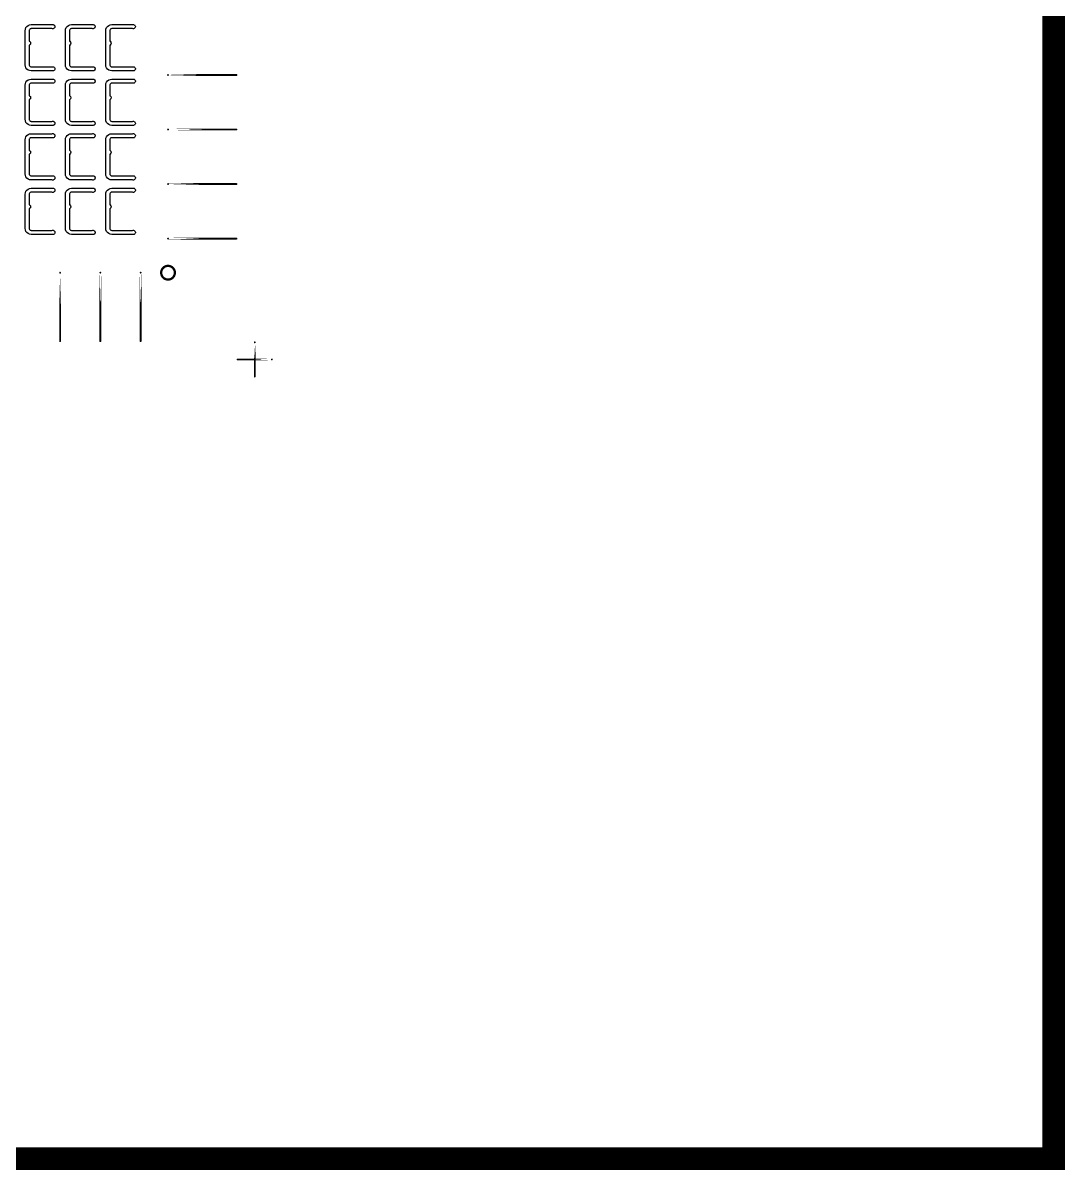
# Model space of a CAD drawing. Extents: x 11 to 212, y 11 to 212.
# Drawn here: x 166 to 211.7, y 10.7 to 60.9 of the extents above; entities that cross this region are included whole.
import ezdxf

# ---------------------------------------------------------------- set-up
doc = ezdxf.new("R2010")
doc.units = 0
doc.layers.get('0').update_dxf_attribs({"linetype": 'continuous'})
doc.layers.add('L4', color=7, linetype='continuous')

# ---------------------------------------------------------------- blocks, each defined once
blk = doc.blocks.new('cutlineendpoint')
at = {"const_width": 0.04}
blk.add_lwpolyline([(-0.02, 0, 1), (0.02, 0, 1)], format="xyb", close=True, dxfattribs=at)

msp = doc.modelspace()

# ---------------------------------------------------------------- linework, layer by layer
at = {"layer": 'L4'}
for points, const_width in [([(11.2, 211.2), (211.2, 211.2), (211.2, 11.2), (11.2, 11.2)], 1), ([(172.4, 58.659), (175.4, 58.659)], 0.08), ([(172.4, 56.271), (175.4, 56.271)], 0.08), ([(172.4, 53.882), (175.4, 53.882)], 0.08), ([(172.4, 51.494), (175.4, 51.494)], 0.08), ([(167.671, 50), (167.671, 47)], 0.08), ([(169.435, 50), (169.435, 47)], 0.08), ([(171.2, 50), (171.2, 47)], 0.08), ([(176.2, 46.95), (176.2, 45.45)], 0.08), ([(176.95, 46.2), (175.45, 46.2)], 0.08)]:
    msp.add_lwpolyline(points, close=True, dxfattribs=dict(at, const_width=const_width))
for points in [[(167.314, 59.018), (167.338, 59.023), (167.362, 59.022), (167.385, 59.016), (167.406, 59.003), (167.422, 58.986), (167.434, 58.965), (167.44, 58.941), (167.44, 58.917), (167.434, 58.894), (167.422, 58.873), (167.406, 58.856), (167.385, 58.843), (167.362, 58.836), (167.338, 58.836), (167.314, 58.841), (166.406, 58.841), (166.337, 58.85), (166.274, 58.877), (166.219, 58.919), (166.177, 58.974), (166.15, 59.037), (166.141, 59.106), (166.141, 60.6), (166.15, 60.669), (166.177, 60.732), (166.219, 60.787), (166.274, 60.829), (166.337, 60.856), (166.406, 60.865), (167.314, 60.865), (167.338, 60.87), (167.362, 60.869), (167.385, 60.863), (167.406, 60.85), (167.422, 60.833), (167.434, 60.812), (167.44, 60.789), (167.44, 60.764), (167.434, 60.741), (167.422, 60.72), (167.406, 60.703), (167.385, 60.69), (167.362, 60.684), (167.338, 60.683), (167.314, 60.688), (166.406, 60.688), (166.383, 60.685), (166.362, 60.676), (166.343, 60.662), (166.329, 60.644), (166.321, 60.623), (166.318, 60.6), (166.318, 60.139), (166.335, 60.134), (166.37, 60.1), (166.382, 60.053), (166.37, 60.006), (166.335, 59.971), (166.318, 59.967), (166.318, 59.106), (166.321, 59.083), (166.329, 59.062), (166.343, 59.043), (166.362, 59.029), (166.383, 59.021), (166.406, 59.018)], [(169.079, 59.018), (169.103, 59.023), (169.127, 59.022), (169.15, 59.016), (169.17, 59.003), (169.187, 58.986), (169.199, 58.965), (169.205, 58.941), (169.205, 58.917), (169.199, 58.894), (169.187, 58.873), (169.17, 58.856), (169.15, 58.843), (169.127, 58.836), (169.103, 58.836), (169.079, 58.841), (168.171, 58.841), (168.102, 58.85), (168.038, 58.877), (167.983, 58.919), (167.941, 58.974), (167.915, 59.037), (167.906, 59.106), (167.906, 60.6), (167.915, 60.669), (167.941, 60.732), (167.983, 60.787), (168.038, 60.829), (168.102, 60.856), (168.171, 60.865), (169.079, 60.865), (169.103, 60.87), (169.127, 60.869), (169.15, 60.863), (169.17, 60.85), (169.187, 60.833), (169.199, 60.812), (169.205, 60.789), (169.205, 60.764), (169.199, 60.741), (169.187, 60.72), (169.17, 60.703), (169.15, 60.69), (169.127, 60.684), (169.103, 60.683), (169.079, 60.688), (168.171, 60.688), (168.148, 60.685), (168.126, 60.676), (168.108, 60.662), (168.094, 60.644), (168.085, 60.623), (168.082, 60.6), (168.082, 60.139), (168.1, 60.134), (168.134, 60.1), (168.147, 60.053), (168.134, 60.006), (168.1, 59.971), (168.082, 59.967), (168.082, 59.106), (168.085, 59.083), (168.094, 59.062), (168.108, 59.043), (168.126, 59.029), (168.148, 59.021), (168.171, 59.018)], [(170.844, 59.018), (170.867, 59.023), (170.891, 59.022), (170.914, 59.016), (170.935, 59.003), (170.952, 58.986), (170.964, 58.965), (170.97, 58.941), (170.97, 58.917), (170.964, 58.894), (170.952, 58.873), (170.935, 58.856), (170.914, 58.843), (170.891, 58.836), (170.867, 58.836), (170.844, 58.841), (169.935, 58.841), (169.867, 58.85), (169.803, 58.877), (169.748, 58.919), (169.706, 58.974), (169.68, 59.037), (169.671, 59.106), (169.671, 60.6), (169.68, 60.669), (169.706, 60.732), (169.748, 60.787), (169.803, 60.829), (169.867, 60.856), (169.935, 60.865), (170.844, 60.865), (170.867, 60.87), (170.891, 60.869), (170.914, 60.863), (170.935, 60.85), (170.952, 60.833), (170.964, 60.812), (170.97, 60.789), (170.97, 60.764), (170.964, 60.741), (170.952, 60.72), (170.935, 60.703), (170.914, 60.69), (170.891, 60.684), (170.867, 60.683), (170.844, 60.688), (169.935, 60.688), (169.912, 60.685), (169.891, 60.676), (169.873, 60.662), (169.859, 60.644), (169.85, 60.623), (169.847, 60.6), (169.847, 60.139), (169.865, 60.134), (169.899, 60.1), (169.912, 60.053), (169.899, 60.006), (169.865, 59.971), (169.847, 59.967), (169.847, 59.106), (169.85, 59.083), (169.859, 59.062), (169.873, 59.043), (169.891, 59.029), (169.912, 59.021), (169.935, 59.018)], [(167.314, 56.629), (167.338, 56.635), (167.362, 56.634), (167.385, 56.627), (167.406, 56.615), (167.422, 56.598), (167.434, 56.577), (167.44, 56.553), (167.44, 56.529), (167.434, 56.506), (167.422, 56.485), (167.406, 56.468), (167.385, 56.455), (167.362, 56.448), (167.338, 56.448), (167.314, 56.453), (166.406, 56.453), (166.337, 56.462), (166.274, 56.488), (166.219, 56.53), (166.177, 56.585), (166.15, 56.649), (166.141, 56.718), (166.141, 58.212), (166.15, 58.28), (166.177, 58.344), (166.219, 58.399), (166.274, 58.441), (166.337, 58.467), (166.406, 58.476), (167.314, 58.476), (167.338, 58.482), (167.362, 58.481), (167.385, 58.474), (167.406, 58.462), (167.422, 58.445), (167.434, 58.424), (167.44, 58.4), (167.44, 58.376), (167.434, 58.353), (167.422, 58.332), (167.406, 58.315), (167.385, 58.302), (167.362, 58.295), (167.338, 58.295), (167.314, 58.3), (166.406, 58.3), (166.383, 58.297), (166.362, 58.288), (166.343, 58.274), (166.329, 58.256), (166.321, 58.235), (166.318, 58.212), (166.318, 57.751), (166.335, 57.746), (166.37, 57.712), (166.382, 57.665), (166.37, 57.618), (166.335, 57.583), (166.318, 57.578), (166.318, 56.718), (166.321, 56.695), (166.329, 56.674), (166.343, 56.655), (166.362, 56.641), (166.383, 56.632), (166.406, 56.629)], [(169.079, 56.629), (169.103, 56.635), (169.127, 56.634), (169.15, 56.627), (169.17, 56.615), (169.187, 56.598), (169.199, 56.577), (169.205, 56.553), (169.205, 56.529), (169.199, 56.506), (169.187, 56.485), (169.17, 56.468), (169.15, 56.455), (169.127, 56.448), (169.103, 56.448), (169.079, 56.453), (168.171, 56.453), (168.102, 56.462), (168.038, 56.488), (167.983, 56.53), (167.941, 56.585), (167.915, 56.649), (167.906, 56.718), (167.906, 58.212), (167.915, 58.28), (167.941, 58.344), (167.983, 58.399), (168.038, 58.441), (168.102, 58.467), (168.171, 58.476), (169.079, 58.476), (169.103, 58.482), (169.127, 58.481), (169.15, 58.474), (169.17, 58.462), (169.187, 58.445), (169.199, 58.424), (169.205, 58.4), (169.205, 58.376), (169.199, 58.353), (169.187, 58.332), (169.17, 58.315), (169.15, 58.302), (169.127, 58.295), (169.103, 58.295), (169.079, 58.3), (168.171, 58.3), (168.148, 58.297), (168.126, 58.288), (168.108, 58.274), (168.094, 58.256), (168.085, 58.235), (168.082, 58.212), (168.082, 57.751), (168.1, 57.746), (168.134, 57.712), (168.147, 57.665), (168.134, 57.618), (168.1, 57.583), (168.082, 57.578), (168.082, 56.718), (168.085, 56.695), (168.094, 56.674), (168.108, 56.655), (168.126, 56.641), (168.148, 56.632), (168.171, 56.629)], [(170.844, 56.629), (170.867, 56.635), (170.891, 56.634), (170.914, 56.627), (170.935, 56.615), (170.952, 56.598), (170.964, 56.577), (170.97, 56.553), (170.97, 56.529), (170.964, 56.506), (170.952, 56.485), (170.935, 56.468), (170.914, 56.455), (170.891, 56.448), (170.867, 56.448), (170.844, 56.453), (169.935, 56.453), (169.867, 56.462), (169.803, 56.488), (169.748, 56.53), (169.706, 56.585), (169.68, 56.649), (169.671, 56.718), (169.671, 58.212), (169.68, 58.28), (169.706, 58.344), (169.748, 58.399), (169.803, 58.441), (169.867, 58.467), (169.935, 58.476), (170.844, 58.476), (170.867, 58.482), (170.891, 58.481), (170.914, 58.474), (170.935, 58.462), (170.952, 58.445), (170.964, 58.424), (170.97, 58.4), (170.97, 58.376), (170.964, 58.353), (170.952, 58.332), (170.935, 58.315), (170.914, 58.302), (170.891, 58.295), (170.867, 58.295), (170.844, 58.3), (169.935, 58.3), (169.912, 58.297), (169.891, 58.288), (169.873, 58.274), (169.859, 58.256), (169.85, 58.235), (169.847, 58.212), (169.847, 57.751), (169.865, 57.746), (169.899, 57.712), (169.912, 57.665), (169.899, 57.618), (169.865, 57.583), (169.847, 57.578), (169.847, 56.718), (169.85, 56.695), (169.859, 56.674), (169.873, 56.655), (169.891, 56.641), (169.912, 56.632), (169.935, 56.629)], [(167.314, 54.241), (167.338, 54.247), (167.362, 54.246), (167.385, 54.239), (167.406, 54.227), (167.422, 54.209), (167.434, 54.188), (167.44, 54.165), (167.44, 54.141), (167.434, 54.118), (167.422, 54.097), (167.406, 54.079), (167.385, 54.067), (167.362, 54.06), (167.338, 54.059), (167.314, 54.065), (166.406, 54.065), (166.337, 54.074), (166.274, 54.1), (166.219, 54.142), (166.177, 54.197), (166.15, 54.261), (166.141, 54.329), (166.141, 55.824), (166.15, 55.892), (166.177, 55.956), (166.219, 56.011), (166.274, 56.053), (166.337, 56.079), (166.406, 56.088), (167.314, 56.088), (167.338, 56.094), (167.362, 56.093), (167.385, 56.086), (167.406, 56.074), (167.422, 56.056), (167.434, 56.035), (167.44, 56.012), (167.44, 55.988), (167.434, 55.965), (167.422, 55.944), (167.406, 55.926), (167.385, 55.914), (167.362, 55.907), (167.338, 55.906), (167.314, 55.912), (166.406, 55.912), (166.383, 55.909), (166.362, 55.9), (166.343, 55.886), (166.329, 55.868), (166.321, 55.846), (166.318, 55.824), (166.318, 55.363), (166.335, 55.358), (166.37, 55.324), (166.382, 55.276), (166.37, 55.229), (166.335, 55.195), (166.318, 55.19), (166.318, 54.329), (166.321, 54.307), (166.329, 54.285), (166.343, 54.267), (166.362, 54.253), (166.383, 54.244), (166.406, 54.241)], [(169.079, 54.241), (169.103, 54.247), (169.127, 54.246), (169.15, 54.239), (169.17, 54.227), (169.187, 54.209), (169.199, 54.188), (169.205, 54.165), (169.205, 54.141), (169.199, 54.118), (169.187, 54.097), (169.17, 54.079), (169.15, 54.067), (169.127, 54.06), (169.103, 54.059), (169.079, 54.065), (168.171, 54.065), (168.102, 54.074), (168.038, 54.1), (167.983, 54.142), (167.941, 54.197), (167.915, 54.261), (167.906, 54.329), (167.906, 55.824), (167.915, 55.892), (167.941, 55.956), (167.983, 56.011), (168.038, 56.053), (168.102, 56.079), (168.171, 56.088), (169.079, 56.088), (169.103, 56.094), (169.127, 56.093), (169.15, 56.086), (169.17, 56.074), (169.187, 56.056), (169.199, 56.035), (169.205, 56.012), (169.205, 55.988), (169.199, 55.965), (169.187, 55.944), (169.17, 55.926), (169.15, 55.914), (169.127, 55.907), (169.103, 55.906), (169.079, 55.912), (168.171, 55.912), (168.148, 55.909), (168.126, 55.9), (168.108, 55.886), (168.094, 55.868), (168.085, 55.846), (168.082, 55.824), (168.082, 55.363), (168.1, 55.358), (168.134, 55.324), (168.147, 55.276), (168.134, 55.229), (168.1, 55.195), (168.082, 55.19), (168.082, 54.329), (168.085, 54.307), (168.094, 54.285), (168.108, 54.267), (168.126, 54.253), (168.148, 54.244), (168.171, 54.241)], [(170.844, 54.241), (170.867, 54.247), (170.891, 54.246), (170.914, 54.239), (170.935, 54.227), (170.952, 54.209), (170.964, 54.188), (170.97, 54.165), (170.97, 54.141), (170.964, 54.118), (170.952, 54.097), (170.935, 54.079), (170.914, 54.067), (170.891, 54.06), (170.867, 54.059), (170.844, 54.065), (169.935, 54.065), (169.867, 54.074), (169.803, 54.1), (169.748, 54.142), (169.706, 54.197), (169.68, 54.261), (169.671, 54.329), (169.671, 55.824), (169.68, 55.892), (169.706, 55.956), (169.748, 56.011), (169.803, 56.053), (169.867, 56.079), (169.935, 56.088), (170.844, 56.088), (170.867, 56.094), (170.891, 56.093), (170.914, 56.086), (170.935, 56.074), (170.952, 56.056), (170.964, 56.035), (170.97, 56.012), (170.97, 55.988), (170.964, 55.965), (170.952, 55.944), (170.935, 55.926), (170.914, 55.914), (170.891, 55.907), (170.867, 55.906), (170.844, 55.912), (169.935, 55.912), (169.912, 55.909), (169.891, 55.9), (169.873, 55.886), (169.859, 55.868), (169.85, 55.846), (169.847, 55.824), (169.847, 55.363), (169.865, 55.358), (169.899, 55.324), (169.912, 55.276), (169.899, 55.229), (169.865, 55.195), (169.847, 55.19), (169.847, 54.329), (169.85, 54.307), (169.859, 54.285), (169.873, 54.267), (169.891, 54.253), (169.912, 54.244), (169.935, 54.241)], [(167.314, 51.853), (167.338, 51.858), (167.362, 51.858), (167.385, 51.851), (167.406, 51.838), (167.422, 51.821), (167.434, 51.8), (167.44, 51.777), (167.44, 51.753), (167.434, 51.729), (167.422, 51.708), (167.406, 51.691), (167.385, 51.679), (167.362, 51.672), (167.338, 51.671), (167.314, 51.676), (166.406, 51.676), (166.337, 51.685), (166.274, 51.712), (166.219, 51.754), (166.177, 51.809), (166.15, 51.873), (166.141, 51.941), (166.141, 53.435), (166.15, 53.504), (166.177, 53.568), (166.219, 53.622), (166.274, 53.665), (166.337, 53.691), (166.406, 53.7), (167.314, 53.7), (167.338, 53.705), (167.362, 53.705), (167.385, 53.698), (167.406, 53.685), (167.422, 53.668), (167.434, 53.647), (167.44, 53.624), (167.44, 53.6), (167.434, 53.576), (167.422, 53.555), (167.406, 53.538), (167.385, 53.526), (167.362, 53.519), (167.338, 53.518), (167.314, 53.524), (166.406, 53.524), (166.383, 53.521), (166.362, 53.512), (166.343, 53.498), (166.329, 53.479), (166.321, 53.458), (166.318, 53.435), (166.318, 52.974), (166.335, 52.97), (166.37, 52.935), (166.382, 52.888), (166.37, 52.841), (166.335, 52.807), (166.318, 52.802), (166.318, 51.941), (166.321, 51.918), (166.329, 51.897), (166.343, 51.879), (166.362, 51.865), (166.383, 51.856), (166.406, 51.853)], [(169.079, 51.853), (169.103, 51.858), (169.127, 51.858), (169.15, 51.851), (169.17, 51.838), (169.187, 51.821), (169.199, 51.8), (169.205, 51.777), (169.205, 51.753), (169.199, 51.729), (169.187, 51.708), (169.17, 51.691), (169.15, 51.679), (169.127, 51.672), (169.103, 51.671), (169.079, 51.676), (168.171, 51.676), (168.102, 51.685), (168.038, 51.712), (167.983, 51.754), (167.941, 51.809), (167.915, 51.873), (167.906, 51.941), (167.906, 53.435), (167.915, 53.504), (167.941, 53.568), (167.983, 53.622), (168.038, 53.665), (168.102, 53.691), (168.171, 53.7), (169.079, 53.7), (169.103, 53.705), (169.127, 53.705), (169.15, 53.698), (169.17, 53.685), (169.187, 53.668), (169.199, 53.647), (169.205, 53.624), (169.205, 53.6), (169.199, 53.576), (169.187, 53.555), (169.17, 53.538), (169.15, 53.526), (169.127, 53.519), (169.103, 53.518), (169.079, 53.524), (168.171, 53.524), (168.148, 53.521), (168.126, 53.512), (168.108, 53.498), (168.094, 53.479), (168.085, 53.458), (168.082, 53.435), (168.082, 52.974), (168.1, 52.97), (168.134, 52.935), (168.147, 52.888), (168.134, 52.841), (168.1, 52.807), (168.082, 52.802), (168.082, 51.941), (168.085, 51.918), (168.094, 51.897), (168.108, 51.879), (168.126, 51.865), (168.148, 51.856), (168.171, 51.853)], [(170.844, 51.853), (170.867, 51.858), (170.891, 51.858), (170.914, 51.851), (170.935, 51.838), (170.952, 51.821), (170.964, 51.8), (170.97, 51.777), (170.97, 51.753), (170.964, 51.729), (170.952, 51.708), (170.935, 51.691), (170.914, 51.679), (170.891, 51.672), (170.867, 51.671), (170.844, 51.676), (169.935, 51.676), (169.867, 51.685), (169.803, 51.712), (169.748, 51.754), (169.706, 51.809), (169.68, 51.873), (169.671, 51.941), (169.671, 53.435), (169.68, 53.504), (169.706, 53.568), (169.748, 53.622), (169.803, 53.665), (169.867, 53.691), (169.935, 53.7), (170.844, 53.7), (170.867, 53.705), (170.891, 53.705), (170.914, 53.698), (170.935, 53.685), (170.952, 53.668), (170.964, 53.647), (170.97, 53.624), (170.97, 53.6), (170.964, 53.576), (170.952, 53.555), (170.935, 53.538), (170.914, 53.526), (170.891, 53.519), (170.867, 53.518), (170.844, 53.524), (169.935, 53.524), (169.912, 53.521), (169.891, 53.512), (169.873, 53.498), (169.859, 53.479), (169.85, 53.458), (169.847, 53.435), (169.847, 52.974), (169.865, 52.97), (169.899, 52.935), (169.912, 52.888), (169.899, 52.841), (169.865, 52.807), (169.847, 52.802), (169.847, 51.941), (169.85, 51.918), (169.859, 51.897), (169.873, 51.879), (169.891, 51.865), (169.912, 51.856), (169.935, 51.853)]]:
    msp.add_lwpolyline(points, close=True, dxfattribs=at)
at = {"layer": 'L4', "const_width": 0.1}
msp.add_lwpolyline([(172.1, 50, 1), (172.7, 50, 1)], format="xyb", close=True, dxfattribs=at)

# ---------------------------------------------------------------- block references
at = {"layer": 'L4'}
for p in [(172.4, 58.659), (175.4, 58.659), (172.4, 56.271), (175.4, 56.271), (172.4, 53.882), (175.4, 53.882), (172.4, 51.494), (175.4, 51.494), (167.671, 50), (169.435, 50), (171.2, 50), (167.671, 47), (169.435, 47), (171.2, 47), (176.2, 46.95), (175.45, 46.2), (176.95, 46.2), (176.2, 45.45)]:
    msp.add_blockref('cutlineendpoint', p, dxfattribs=at)

doc.saveas('drawing.dxf')
